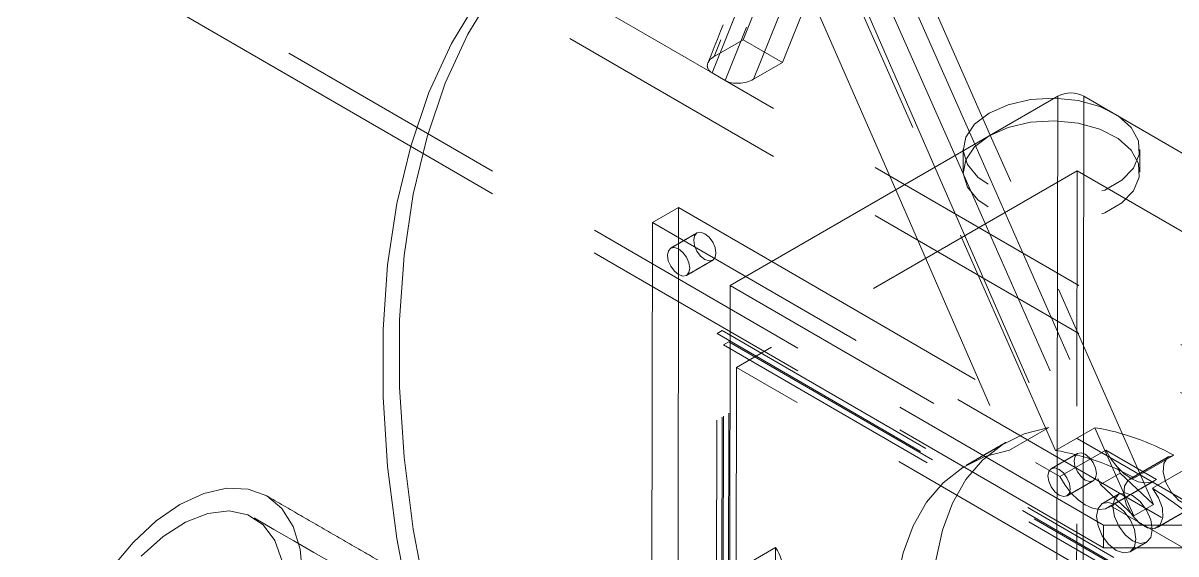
# Model space of a CAD drawing. Header units: millimetres. Extents: x 11 to 421, y 5 to 275.
# Drawn here: x 148.82 to 155.04, y 56.88 to 59.75 of the extents above; entities that cross this region are included whole.
import ezdxf

# ---------------------------------------------------------------- set-up
doc = ezdxf.new("R2010")
doc.units = ezdxf.units.MM
doc.linetypes.add('HIDDEN', pattern=[1.905, 1.27, -0.635])

msp = doc.modelspace()

# ---------------------------------------------------------------- linework, layer by layer
at = {"color": 7, "linetype": 'HIDDEN', "lineweight": 0}
for p, q in [((152.5368, 59.4789), (154.7682, 65.0746)), ((154.8389, 65.0337), (152.6075, 59.438)), ((154.7009, 64.9653), (152.5484, 59.5674)), ((152.7039, 59.6572), (154.64, 64.5427)), ((152.7605, 59.4445), (154.4905, 63.7828)), ((152.916, 59.5343), (154.3957, 63.268)), ((152.5368, 59.4789), (148.9801, 61.5399)), ((154.3903, 57.4424), (152.6353, 61.4127)), ((156.1639, 57.118), (148.9797, 61.2809)), ((154.6481, 57.0393), (148.8182, 60.4175)), ((152.5484, 59.5674), (152.7039, 59.6572)), ((152.7039, 59.6572), (152.916, 59.5343)), ((152.7605, 59.4445), (152.916, 59.5343)), ((152.5368, 59.4789), (152.6075, 59.438)), ((156.1643, 57.377), (152.6075, 59.438)), ((154.9188, 57.1502), (154.0378, 59.1433)), ((154.6479, 56.917), (150.9096, 59.0831)), ((153.954, 59.0949), (154.739, 57.3191)), ((153.8479, 59.0337), (154.6329, 57.2578)), ((154.5074, 58.9512), (152.6689, 57.8898)), ((153.7394, 58.971), (154.3534, 57.5657)), ((154.5074, 58.9512), (154.4988, 53.6486)), ((158.7951, 56.4666), (154.5074, 58.9512)), ((153.5272, 58.8486), (154.1412, 57.4433)), ((152.2146, 58.6716), (155.5412, 56.744)), ((152.8581, 58.4623), (156.908, 56.1156)), ((152.634, 58.3329), (154.4137, 57.3016)), ((152.554, 52.5264), (152.5631, 58.0736)), ((152.5914, 58.09), (152.5631, 58.0736)), ((152.5631, 58.0736), (154.6763, 56.8491)), ((152.5823, 52.5427), (152.5914, 58.09)), ((152.5914, 58.09), (154.7046, 56.8655)), ((152.5895, 52.5467), (152.5984, 58.0124)), ((152.6266, 58.0287), (152.5984, 58.0124)), ((152.5984, 58.0124), (154.6652, 56.8147)), ((152.6177, 52.563), (152.6266, 58.0287)), ((152.6266, 58.0287), (154.6935, 56.831)), ((152.6689, 57.8898), (152.6603, 52.5873)), ((154.6431, 56.7459), (152.6689, 57.8898)), ((154.3534, 57.5657), (154.1412, 57.4433)), ((154.3903, 57.4424), (154.6024, 57.5649)), ((154.8127, 57.089), (154.6024, 57.5649)), ((154.4137, 57.3016), (154.6612, 57.4445)), ((154.9343, 57.2863), (154.6612, 57.4445)), ((155.0287, 57.4164), (154.8166, 57.2939)), ((154.739, 57.3191), (154.6329, 57.2578)), ((154.739, 57.3191), (154.9188, 57.1502)), ((154.9125, 57.2383), (155.1246, 57.3608)), ((154.6329, 57.2578), (154.8127, 57.089)), ((154.9343, 57.2863), (154.6868, 57.1434)), ((154.6868, 57.1434), (156.2098, 56.2609)), ((154.9188, 57.1502), (154.8127, 57.089)), ((154.6481, 57.0393), (154.6479, 56.917)), ((154.6481, 57.0393), (157.6797, 57.036)), ((157.6795, 56.9137), (154.6479, 56.917))]:
    msp.add_line(p, q, dxfattribs=at)
at = {"color": 7, "linetype": 'Continuous', "lineweight": 15}
for p, q in [((152.3744, 62.0951), (153.7394, 58.971)), ((152.6423, 62.0625), (153.954, 59.0949)), ((152.5362, 62.0013), (153.8479, 59.0337)), ((154.0378, 59.1433), (152.7837, 61.9806)), ((152.3294, 61.5899), (153.5272, 58.8486)), ((150.9096, 59.0831), (148.818, 60.2952)), ((154.4018, 59.3534), (152.634, 58.3329)), ((154.3925, 53.6695), (154.4018, 59.3534)), ((154.5432, 59.3533), (154.5339, 53.6694)), ((157.2539, 57.7825), (154.5432, 59.3533)), ((152.356, 58.7532), (152.2146, 58.6716)), ((152.3457, 52.4076), (152.356, 58.7532)), ((152.356, 58.7532), (152.8581, 58.4623)), ((152.2042, 52.3259), (152.2146, 58.6716)), ((152.6315, 56.7751), (152.634, 58.3329)), ((152.879, 56.918), (152.6315, 56.7751)), ((152.879, 56.918), (152.8785, 56.6603))]:
    msp.add_line(p, q, dxfattribs=at)
at = {"color": 7, "linetype": 'Continuous', "lineweight": 15, "flags": 128}
for points in [[(151.9175, 60.4793), (151.835, 60.4288), (151.6284, 60.2738), (151.4413, 60.0893), (151.2749, 59.8767), (151.1303, 59.6372), (151.0083, 59.3724), (150.9099, 59.0839), (150.8354, 58.7736), (150.7856, 58.4434), (150.7606, 58.0954), (150.7606, 57.7318), (150.7856, 57.3549), (150.8354, 56.9672), (150.9099, 56.5709), (151.0083, 56.1687), (151.1303, 55.7631), (151.2749, 55.3567), (151.4413, 54.9519), (151.6284, 54.5515), (151.835, 54.1579), (152.0598, 53.7736), (152.2062, 53.5433)], [(151.3633, 59.9277), (151.2187, 59.6882), (151.0967, 59.4234), (150.9983, 59.1349), (150.9238, 58.8246), (150.874, 58.4944), (150.849, 58.1464), (150.849, 57.7828), (150.874, 57.406), (150.9238, 57.0182), (150.9983, 56.6219), (151.0967, 56.2197), (151.2187, 55.8141), (151.3633, 55.4077), (151.5297, 55.003), (151.7167, 54.6025), (151.9234, 54.2089), (152.1482, 53.8246), (152.2065, 53.7311)], [(152.4973, 58.6111), (152.4743, 58.6192), (152.4548, 58.6155), (152.4417, 58.6005), (152.4371, 58.5766), (152.4416, 58.5474), (152.4546, 58.5174), (152.4741, 58.4911), (152.4971, 58.4725), (152.5201, 58.4644), (152.5396, 58.4681), (152.5527, 58.4831), (152.5573, 58.507), (152.5528, 58.5362), (152.5398, 58.5662), (152.5203, 58.5925), (152.4973, 58.6111)], [(150.3266, 56.7687), (150.3139, 56.9104), (150.2763, 57.0321), (150.2151, 57.1289), (150.1328, 57.1972), (150.0325, 57.2343), (149.9181, 57.2389), (149.7939, 57.2107), (149.6648, 57.1509), (149.5357, 57.0617), (149.4115, 56.9465), (149.2971, 56.8098)], [(150.2166, 56.8454), (150.1775, 56.9565), (150.1146, 57.0411), (150.0305, 57.095), (149.9294, 57.1158), (149.8159, 57.1025), (149.6954, 57.0557), (149.5734, 56.9777), (149.4557, 56.872)]]:
    msp.add_lwpolyline(points, dxfattribs=at)
at = {"color": 7, "linetype": 'HIDDEN', "lineweight": 0, "flags": 128}
for points in [[(154.0315, 59.2621), (154.1348, 59.3073), (154.2555, 59.3347), (154.3845, 59.3422), (154.5123, 59.3294), (154.6294, 59.297), (154.7272, 59.2476), (154.7983, 59.1848), (154.8376, 59.1133), (154.842, 59.0383), (154.8113, 58.9654), (154.7477, 58.9001), (154.656, 58.8472), (154.543, 58.8105), (154.4169, 58.7929), (154.2873, 58.7956), (154.1637, 58.8184), (154.0552, 58.8597), (153.97, 58.9163), (153.9143, 58.9841), (153.8923, 59.0581), (153.9055, 59.1327), (153.9531, 59.2024), (154.0315, 59.2621)], [(154.0313, 59.1397), (154.1346, 59.1849), (154.2553, 59.2123), (154.3843, 59.2199), (154.5121, 59.207), (154.6292, 59.1746), (154.727, 59.1252), (154.7981, 59.0624), (154.8374, 58.9909), (154.8418, 58.9159), (154.8111, 58.8431), (154.7475, 58.7777), (154.6558, 58.7248), (154.5428, 58.6882), (154.4167, 58.6705), (154.2871, 58.6732), (154.1635, 58.6961), (154.055, 58.7373), (153.9698, 58.794), (153.9141, 58.8618), (153.8921, 58.9357), (153.9053, 59.0103), (153.9529, 59.08), (154.0313, 59.1397)], [(152.3559, 58.5295), (152.3789, 58.5109), (152.3984, 58.4846), (152.4114, 58.4545), (152.4159, 58.4253), (152.4113, 58.4014), (152.3982, 58.3865), (152.3787, 58.3828), (152.3557, 58.3908), (152.3327, 58.4094), (152.3132, 58.4358), (152.3002, 58.4658), (152.2957, 58.495), (152.3003, 58.5189), (152.3134, 58.5338), (152.3329, 58.5375), (152.3559, 58.5295)], [(154.3534, 57.5657), (154.2212, 57.5319), (154.1015, 57.4732), (153.9961, 57.3905), (153.9064, 57.285), (153.8338, 57.1584), (153.7795, 57.0123), (153.744, 56.849), (153.7281, 56.6709)], [(154.1412, 57.4433), (154.0091, 57.4094), (153.8894, 57.3507), (153.7839, 57.268), (153.6943, 57.1626), (153.6217, 57.0359), (153.5673, 56.8898), (153.5319, 56.7266), (153.5159, 56.5484)], [(154.5506, 57.4214), (154.5276, 57.4294), (154.5081, 57.4257), (154.495, 57.4107), (154.4904, 57.3868), (154.4949, 57.3577), (154.5079, 57.3276), (154.5274, 57.3013), (154.5504, 57.2827), (154.5734, 57.2746), (154.5929, 57.2784), (154.606, 57.2933), (154.6106, 57.3172), (154.606, 57.3464), (154.5931, 57.3764), (154.5736, 57.4028), (154.5506, 57.4214)], [(154.6612, 57.4445), (154.689, 57.397), (154.7221, 57.3543), (154.7589, 57.3183), (154.7976, 57.2909), (154.8363, 57.2735), (154.8732, 57.2667), (154.9064, 57.2711), (154.9343, 57.2863)], [(155.0287, 57.4164), (154.9949, 57.4048), (154.9746, 57.3723), (154.9713, 57.3243), (154.9856, 57.2688), (155.015, 57.2152), (155.0547, 57.1722), (155.098, 57.1471), (155.1377, 57.1441), (155.1672, 57.1636), (155.1816, 57.2024), (155.1785, 57.2541), (155.1584, 57.31), (155.1246, 57.3608)], [(154.4092, 57.3397), (154.4322, 57.3211), (154.4516, 57.2948), (154.4646, 57.2647), (154.4692, 57.2355), (154.4645, 57.2117), (154.4515, 57.1967), (154.432, 57.193), (154.4089, 57.201), (154.3859, 57.2196), (154.3665, 57.246), (154.3535, 57.276), (154.349, 57.3052), (154.3536, 57.3291), (154.3666, 57.344), (154.3862, 57.3478), (154.4092, 57.3397)], [(154.4137, 57.3016), (154.4415, 57.2541), (154.4747, 57.2114), (154.5115, 57.1754), (154.5501, 57.1481), (154.5889, 57.1306), (154.6257, 57.1239), (154.6589, 57.1282), (154.6868, 57.1434)], [(154.9125, 57.2383), (154.9463, 57.1875), (154.9664, 57.1316), (154.9695, 57.08), (154.9551, 57.0411), (154.9256, 57.0216), (154.8858, 57.0246), (154.8425, 57.0497), (154.8029, 57.0927), (154.7735, 57.1464), (154.7592, 57.2018), (154.7625, 57.2498), (154.7827, 57.2823), (154.8166, 57.2939)], [(154.9117, 57.0156), (154.9036, 57.0671), (154.8806, 57.1201), (154.8462, 57.1665), (154.8056, 57.1993), (154.765, 57.2134), (154.7306, 57.2067), (154.7076, 57.1802), (154.6996, 57.138), (154.7076, 57.0865), (154.7306, 57.0335), (154.765, 56.9871), (154.8056, 56.9543), (154.8462, 56.9402), (154.8806, 56.9469), (154.9036, 56.9733), (154.9117, 57.0156)], [(154.8233, 56.9645), (154.8152, 56.9223), (154.7922, 56.8959), (154.7578, 56.8892), (154.7172, 56.9033), (154.6766, 56.936), (154.6422, 56.9824), (154.6192, 57.0355), (154.6112, 57.087), (154.6192, 57.1292), (154.6422, 57.1557), (154.6766, 57.1623), (154.7172, 57.1482), (154.7578, 57.1155), (154.7922, 57.0691), (154.8152, 57.0161), (154.8233, 56.9645)]]:
    msp.add_lwpolyline(points, dxfattribs=at)
at = {"color": 7, "linetype": 'Continuous', "lineweight": 15}
msp.add_arc((154.4723, 59.2171), 0.1535, 62.49934, 117.37607, dxfattribs=at)
at = {"color": 7, "linetype": 'HIDDEN', "lineweight": 0}
for centre, radius, start, end in [((154.3923, 56.2755), 1.3064, 60.84719, 80.7478), ((154.1802, 56.153), 1.3064, 60.84719, 80.7478), ((153.6661, 55.2657), 2.3334, 44.21549, 57.71381), ((152.6967, 56.7894), 0.2231, 324.61651, 35.19707)]:
    msp.add_arc(centre, radius, start, end, dxfattribs=at)
for centre, start_param, end_param in [((152.6191, 59.5264), 2.208956, 3.779753), ((152.6898, 59.4855), 3.779753, 5.350549)]:
    msp.add_ellipse(centre, major_axis=(0.1082, 0.0137), ratio=0.565615, start_param=start_param, end_param=end_param, dxfattribs=at)
for points in [[(154.7128, 65.0468), (152.5135, 59.5316)], [(153.892, 59.0677), (153.8918, 58.9454)], [(154.8443, 58.9438), (154.8445, 59.0662)], [(152.4547, 58.6154), (152.3133, 58.5338)], [(152.3983, 58.3865), (152.5397, 58.4682)], [(154.1217, 57.4853), (153.9096, 57.3629)], [(154.508, 57.4256), (154.3666, 57.344)], [(155.0015, 57.4093), (154.7894, 57.2869)], [(154.4516, 57.1968), (154.593, 57.2784)], [(154.6755, 57.1355), (154.923, 57.2784)], [(154.7306, 57.2067), (154.6422, 57.1557)], [(154.9394, 57.0271), (155.1515, 57.1495)], [(163.8528, 49.1186), (150.0643, 57.0786)], [(154.7922, 56.8958), (154.8806, 56.9469)]]:
    msp.add_open_spline(points, degree=1, dxfattribs=at)
at = {"color": 7, "linetype": 'Continuous', "lineweight": 15}
msp.add_open_spline([(150.8692, 56.7721), (150.1327, 57.1972)], degree=1, dxfattribs=at)

doc.saveas('drawing.dxf')
